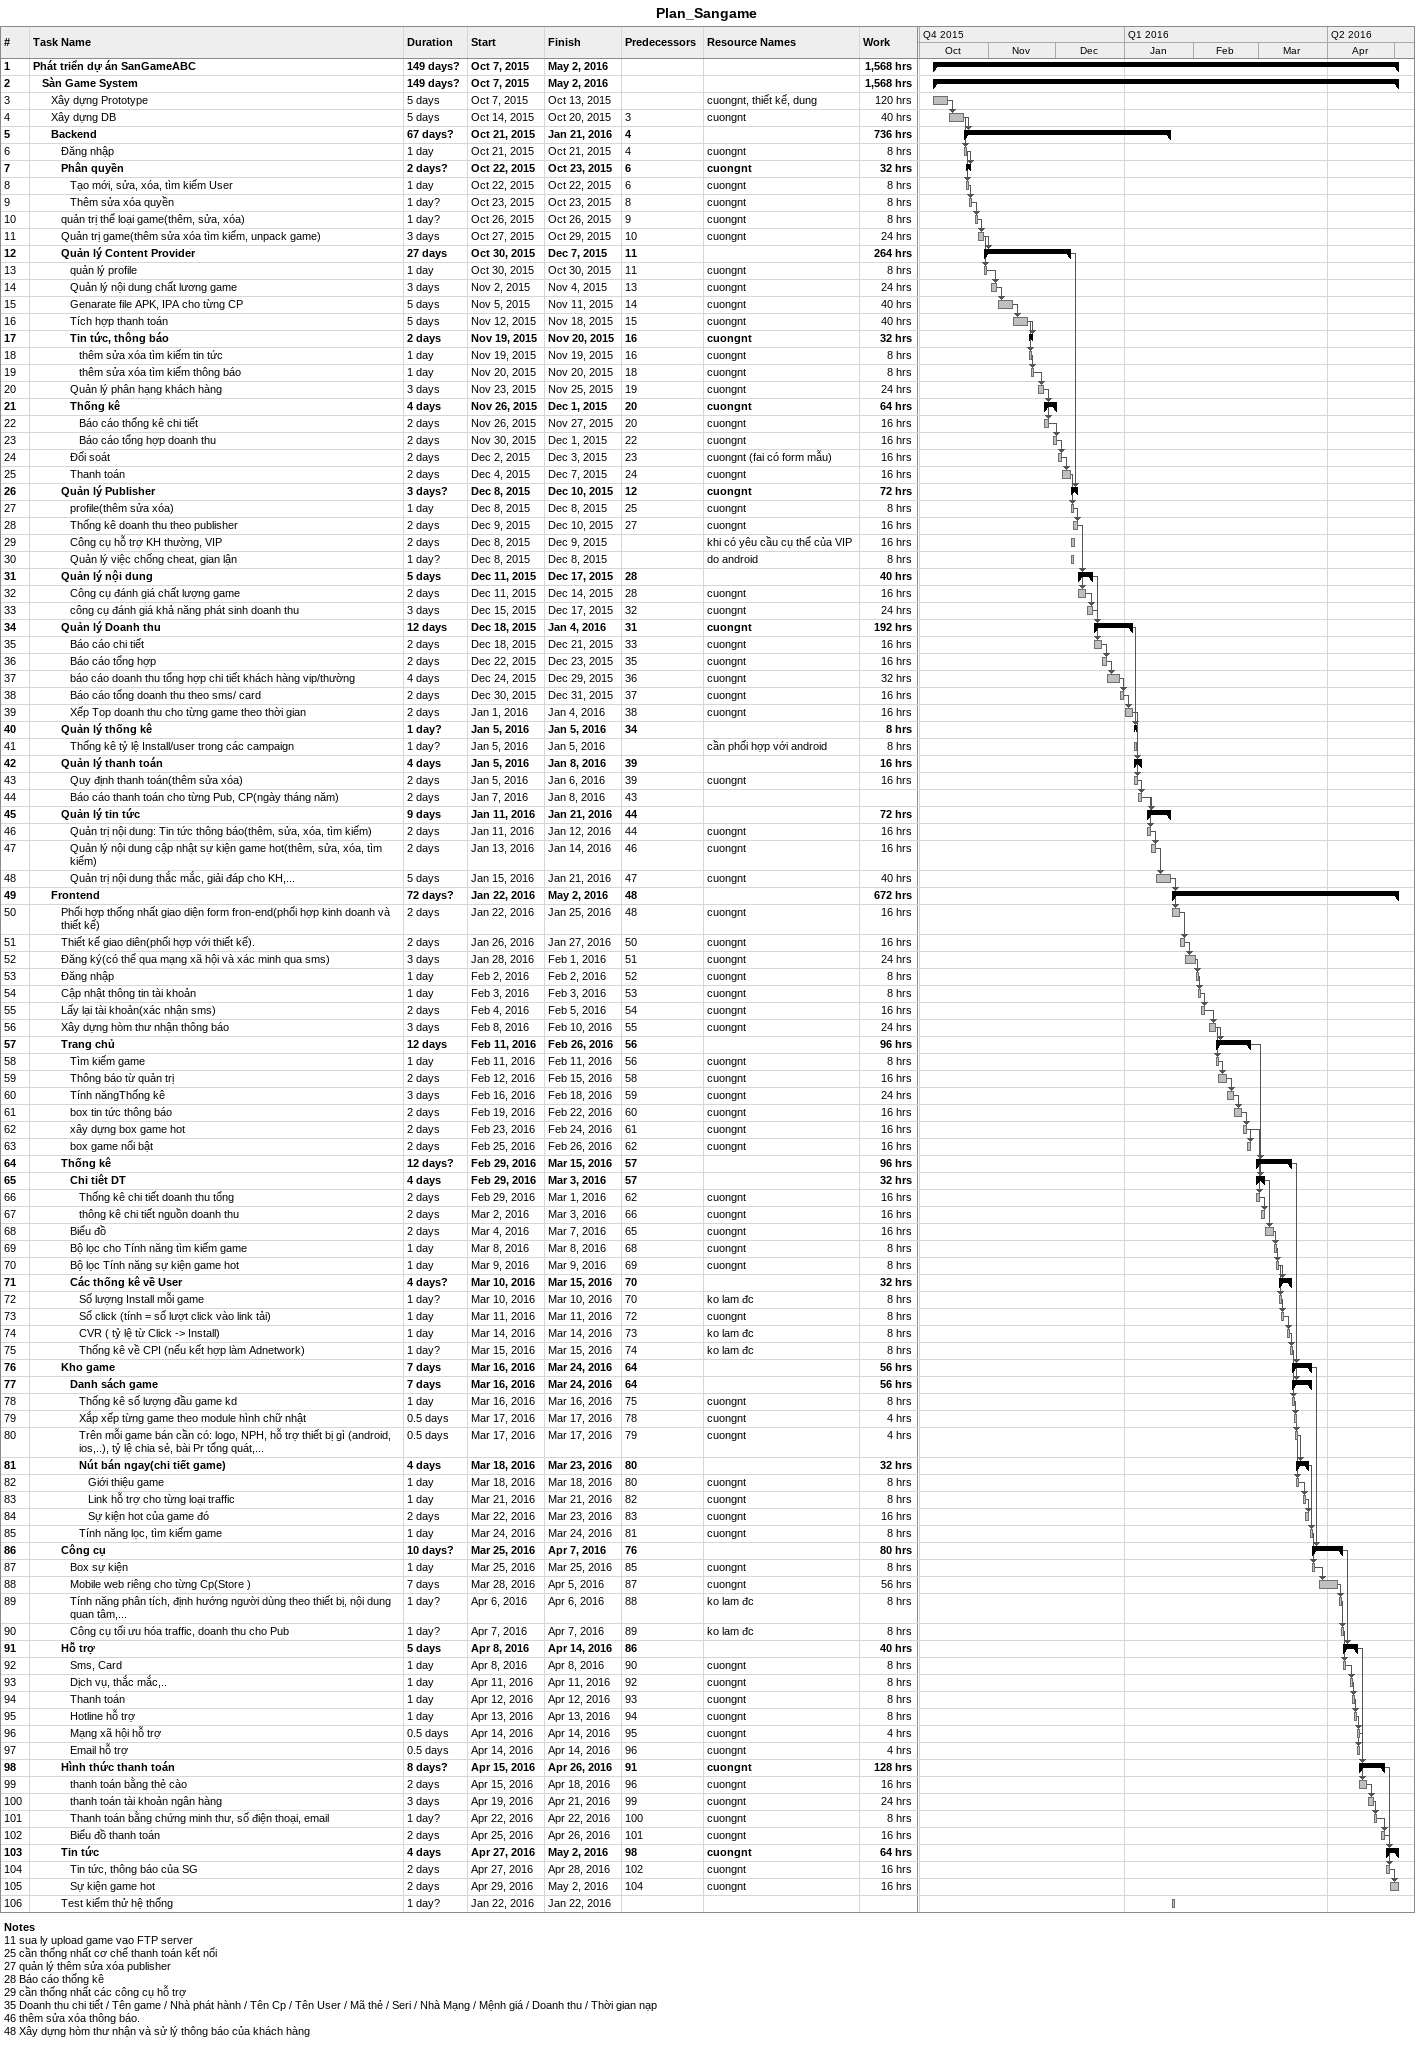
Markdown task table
Plan_Sangame

| ID | Level | Task | Duration | Start | Finish | Predecessors | Resources | Work (h) |
|---|---|---|---|---|---|---|---|---|
| 1 | 1 | **Phát triển dự án SanGameABC** | 149d? | 2015-10-07 | 2016-05-02 |  |  | 1568 |
| 2 | 2 | **Sàn Game System** | 149d? | 2015-10-07 | 2016-05-02 |  |  | 1568 |
| 3 | 3 | Xây dựng Prototype | 5d | 2015-10-07 | 2015-10-13 |  | cuongnt, thiết kế, dung | 120 |
| 4 | 3 | Xây dựng DB | 5d | 2015-10-14 | 2015-10-20 | 3 | cuongnt | 40 |
| 5 | 3 | **Backend** | 67d? | 2015-10-21 | 2016-01-21 | 4 |  | 736 |
| 6 | 4 | Đăng nhập | 1d | 2015-10-21 | 2015-10-21 | 4 | cuongnt | 8 |
| 7 | 4 | **Phân quyền** | 2d? | 2015-10-22 | 2015-10-23 | 6 | cuongnt | 32 |
| 8 | 5 | Tạo mới, sửa, xóa, tìm kiếm User | 1d | 2015-10-22 | 2015-10-22 | 6 | cuongnt | 8 |
| 9 | 5 | Thêm sửa xóa quyền | 1d? | 2015-10-23 | 2015-10-23 | 8 | cuongnt | 8 |
| 10 | 4 | quản trị thể loại game(thêm, sửa, xóa) | 1d? | 2015-10-26 | 2015-10-26 | 9 | cuongnt | 8 |
| 11 | 4 | Quản trị game(thêm sửa xóa tìm kiếm, unpack game) | 3d | 2015-10-27 | 2015-10-29 | 10 | cuongnt | 24 |
| 12 | 4 | **Quản lý Content Provider** | 27d | 2015-10-30 | 2015-12-07 | 11 |  | 264 |
| 13 | 5 | quản lý profile | 1d | 2015-10-30 | 2015-10-30 | 11 | cuongnt | 8 |
| 14 | 5 | Quản lý nội dung chất lương game | 3d | 2015-11-02 | 2015-11-04 | 13 | cuongnt | 24 |
| 15 | 5 | Genarate file APK, IPA cho từng CP | 5d | 2015-11-05 | 2015-11-11 | 14 | cuongnt | 40 |
| 16 | 5 | Tích hợp thanh toán | 5d | 2015-11-12 | 2015-11-18 | 15 | cuongnt | 40 |
| 17 | 5 | **Tin tức, thông báo** | 2d | 2015-11-19 | 2015-11-20 | 16 | cuongnt | 32 |
| 18 | 6 | thêm sửa xóa tìm kiếm tin tức | 1d | 2015-11-19 | 2015-11-19 | 16 | cuongnt | 8 |
| 19 | 6 | thêm sửa xóa tìm kiếm thông báo | 1d | 2015-11-20 | 2015-11-20 | 18 | cuongnt | 8 |
| 20 | 5 | Quản lý phân hạng khách hàng | 3d | 2015-11-23 | 2015-11-25 | 19 | cuongnt | 24 |
| 21 | 5 | **Thống kê** | 4d | 2015-11-26 | 2015-12-01 | 20 | cuongnt | 64 |
| 22 | 6 | Báo cáo thống kê chi tiết | 2d | 2015-11-26 | 2015-11-27 | 20 | cuongnt | 16 |
| 23 | 6 | Báo cáo tổng hợp doanh thu | 2d | 2015-11-30 | 2015-12-01 | 22 | cuongnt | 16 |
| 24 | 5 | Đối soát | 2d | 2015-12-02 | 2015-12-03 | 23 | cuongnt (fai có form mẫu) | 16 |
| 25 | 5 | Thanh toán | 2d | 2015-12-04 | 2015-12-07 | 24 | cuongnt | 16 |
| 26 | 4 | **Quản lý Publisher** | 3d? | 2015-12-08 | 2015-12-10 | 12 | cuongnt | 72 |
| 27 | 5 | profile(thêm sửa xóa) | 1d | 2015-12-08 | 2015-12-08 | 25 | cuongnt | 8 |
| 28 | 5 | Thống kê doanh thu theo publisher | 2d | 2015-12-09 | 2015-12-10 | 27 | cuongnt | 16 |
| 29 | 5 | Công cụ hỗ trợ KH thường, VIP | 2d | 2015-12-08 | 2015-12-09 |  | khi có yêu cầu cụ thể của VIP | 16 |
| 30 | 5 | Quản lý việc chống cheat, gian lận | 1d? | 2015-12-08 | 2015-12-08 |  | do android | 8 |
| 31 | 4 | **Quản lý nội dung** | 5d | 2015-12-11 | 2015-12-17 | 28 |  | 40 |
| 32 | 5 | Công cụ đánh giá chất lượng game | 2d | 2015-12-11 | 2015-12-14 | 28 | cuongnt | 16 |
| 33 | 5 | công cụ đánh giá khả năng phát sinh doanh thu | 3d | 2015-12-15 | 2015-12-17 | 32 | cuongnt | 24 |
| 34 | 4 | **Quản lý Doanh thu** | 12d | 2015-12-18 | 2016-01-04 | 31 | cuongnt | 192 |
| 35 | 5 | Báo cáo chi tiết | 2d | 2015-12-18 | 2015-12-21 | 33 | cuongnt | 16 |
| 36 | 5 | Báo cáo tổng hợp | 2d | 2015-12-22 | 2015-12-23 | 35 | cuongnt | 16 |
| 37 | 5 | báo cáo doanh thu tổng hợp chi tiết khách hàng vip/thường | 4d | 2015-12-24 | 2015-12-29 | 36 | cuongnt | 32 |
| 38 | 5 | Báo cáo tổng doanh thu theo sms/ card | 2d | 2015-12-30 | 2015-12-31 | 37 | cuongnt | 16 |
| 39 | 5 | Xếp Top doanh thu cho từng game theo thời gian | 2d | 2016-01-01 | 2016-01-04 | 38 | cuongnt | 16 |
| 40 | 4 | **Quản lý thống kê** | 1d? | 2016-01-05 | 2016-01-05 | 34 |  | 8 |
| 41 | 5 | Thống kê tỷ lệ Install/user trong các campaign | 1d? | 2016-01-05 | 2016-01-05 |  | cần phối hợp với android | 8 |
| 42 | 4 | **Quản lý thanh toán** | 4d | 2016-01-05 | 2016-01-08 | 39 |  | 16 |
| 43 | 5 | Quy định thanh toán(thêm sửa xóa) | 2d | 2016-01-05 | 2016-01-06 | 39 | cuongnt | 16 |
| 44 | 5 | Báo cáo thanh toán cho từng Pub, CP(ngày tháng năm) | 2d | 2016-01-07 | 2016-01-08 | 43 |  |  |
| 45 | 4 | **Quản lý tin tức** | 9d | 2016-01-11 | 2016-01-21 | 44 |  | 72 |
| 46 | 5 | Quản trị nội dung: Tin tức thông báo(thêm, sửa, xóa, tìm kiếm) | 2d | 2016-01-11 | 2016-01-12 | 44 | cuongnt | 16 |
| 47 | 5 | Quản lý nội dung cập nhật sự kiện game hot(thêm, sửa, xóa, tìm kiếm) | 2d | 2016-01-13 | 2016-01-14 | 46 | cuongnt | 16 |
| 48 | 5 | Quản trị nội dung thắc mắc, giải đáp cho KH,... | 5d | 2016-01-15 | 2016-01-21 | 47 | cuongnt | 40 |
| 49 | 3 | **Frontend** | 72d? | 2016-01-22 | 2016-05-02 | 48 |  | 672 |
| 50 | 4 | Phối hợp thống nhất giao diện form fron-end(phối hợp kinh doanh và thiết kế) | 2d | 2016-01-22 | 2016-01-25 | 48 | cuongnt | 16 |
| 51 | 4 | Thiết kế giao diên(phối hợp với thiết kế). | 2d | 2016-01-26 | 2016-01-27 | 50 | cuongnt | 16 |
| 52 | 4 | Đăng ký(có thể qua mạng xã hội và xác minh qua sms) | 3d | 2016-01-28 | 2016-02-01 | 51 | cuongnt | 24 |
| 53 | 4 | Đăng nhập | 1d | 2016-02-02 | 2016-02-02 | 52 | cuongnt | 8 |
| 54 | 4 | Cập nhật thông tin tài khoản | 1d | 2016-02-03 | 2016-02-03 | 53 | cuongnt | 8 |
| 55 | 4 | Lấy lại tài khoản(xác nhận sms) | 2d | 2016-02-04 | 2016-02-05 | 54 | cuongnt | 16 |
| 56 | 4 | Xây dựng hòm thư nhận thông báo | 3d | 2016-02-08 | 2016-02-10 | 55 | cuongnt | 24 |
| 57 | 4 | **Trang chủ** | 12d | 2016-02-11 | 2016-02-26 | 56 |  | 96 |
| 58 | 5 | Tìm kiếm game | 1d | 2016-02-11 | 2016-02-11 | 56 | cuongnt | 8 |
| 59 | 5 | Thông báo từ quản trị | 2d | 2016-02-12 | 2016-02-15 | 58 | cuongnt | 16 |
| 60 | 5 | Tính năngThống kê | 3d | 2016-02-16 | 2016-02-18 | 59 | cuongnt | 24 |
| 61 | 5 | box tin tức thông báo | 2d | 2016-02-19 | 2016-02-22 | 60 | cuongnt | 16 |
| 62 | 5 | xây dựng box game hot | 2d | 2016-02-23 | 2016-02-24 | 61 | cuongnt | 16 |
| 63 | 5 | box game nổi bật | 2d | 2016-02-25 | 2016-02-26 | 62 | cuongnt | 16 |
| 64 | 4 | **Thống kê** | 12d? | 2016-02-29 | 2016-03-15 | 57 |  | 96 |
| 65 | 5 | **Chi tiêt DT** | 4d | 2016-02-29 | 2016-03-03 | 57 |  | 32 |
| 66 | 6 | Thống kê chi tiết doanh thu tổng | 2d | 2016-02-29 | 2016-03-01 | 62 | cuongnt | 16 |
| 67 | 6 | thông kê chi tiết nguồn doanh thu | 2d | 2016-03-02 | 2016-03-03 | 66 | cuongnt | 16 |
| 68 | 5 | Biểu đồ | 2d | 2016-03-04 | 2016-03-07 | 65 | cuongnt | 16 |
| 69 | 5 | Bộ lọc cho Tính năng tìm kiếm game | 1d | 2016-03-08 | 2016-03-08 | 68 | cuongnt | 8 |
| 70 | 5 | Bộ lọc Tính năng sự kiện game hot | 1d | 2016-03-09 | 2016-03-09 | 69 | cuongnt | 8 |
| 71 | 5 | **Các thống kê về User** | 4d? | 2016-03-10 | 2016-03-15 | 70 |  | 32 |
| 72 | 6 | Số lượng Install mỗi game | 1d? | 2016-03-10 | 2016-03-10 | 70 | ko lam đc | 8 |
| 73 | 6 | Số click (tính = số lượt click vào link tải) | 1d | 2016-03-11 | 2016-03-11 | 72 | cuongnt | 8 |
| 74 | 6 | CVR ( tỷ lệ từ Click -> Install) | 1d | 2016-03-14 | 2016-03-14 | 73 | ko lam đc | 8 |
| 75 | 6 | Thống kê về CPI (nếu kết hợp làm Adnetwork) | 1d? | 2016-03-15 | 2016-03-15 | 74 | ko lam đc | 8 |
| 76 | 4 | **Kho game** | 7d | 2016-03-16 | 2016-03-24 | 64 |  | 56 |
| 77 | 5 | **Danh sách game** | 7d | 2016-03-16 | 2016-03-24 | 64 |  | 56 |
| 78 | 6 | Thống kê số lượng đầu game kd | 1d | 2016-03-16 | 2016-03-16 | 75 | cuongnt | 8 |
| 79 | 6 | Xắp xếp từng game theo module hình chữ nhật | 0.5d | 2016-03-17 | 2016-03-17 | 78 | cuongnt | 4 |
| 80 | 6 | Trên mỗi game bán cần có: logo, NPH, hỗ trợ thiết bị gì (android, ios,..), tỷ lệ chia sẻ, bài Pr tổng quát,... | 0.5d | 2016-03-17 | 2016-03-17 | 79 | cuongnt | 4 |
| 81 | 6 | **Nút bán ngay(chi tiết game)** | 4d | 2016-03-18 | 2016-03-23 | 80 |  | 32 |
| 82 | 7 | Giới thiệu game | 1d | 2016-03-18 | 2016-03-18 | 80 | cuongnt | 8 |
| 83 | 7 | Link hỗ trợ cho từng loại traffic | 1d | 2016-03-21 | 2016-03-21 | 82 | cuongnt | 8 |
| 84 | 7 | Sự kiện hot của game đó | 2d | 2016-03-22 | 2016-03-23 | 83 | cuongnt | 16 |
| 85 | 6 | Tính năng lọc, tìm kiếm game | 1d | 2016-03-24 | 2016-03-24 | 81 | cuongnt | 8 |
| 86 | 4 | **Công cụ** | 10d? | 2016-03-25 | 2016-04-07 | 76 |  | 80 |
| 87 | 5 | Box sự kiện | 1d | 2016-03-25 | 2016-03-25 | 85 | cuongnt | 8 |
| 88 | 5 | Mobile web riêng cho từng Cp(Store ) | 7d | 2016-03-28 | 2016-04-05 | 87 | cuongnt | 56 |
| 89 | 5 | Tính năng phân tích, định hướng người dùng theo thiết bị, nội dung quan tâm,... | 1d? | 2016-04-06 | 2016-04-06 | 88 | ko lam đc | 8 |
| 90 | 5 | Công cụ tối ưu hóa traffic, doanh thu cho Pub | 1d? | 2016-04-07 | 2016-04-07 | 89 | ko lam đc | 8 |
| 91 | 4 | **Hỗ trợ** | 5d | 2016-04-08 | 2016-04-14 | 86 |  | 40 |
| 92 | 5 | Sms, Card | 1d | 2016-04-08 | 2016-04-08 | 90 | cuongnt | 8 |
| 93 | 5 | Dịch vụ, thắc mắc,.. | 1d | 2016-04-11 | 2016-04-11 | 92 | cuongnt | 8 |
| 94 | 5 | Thanh toán | 1d | 2016-04-12 | 2016-04-12 | 93 | cuongnt | 8 |
| 95 | 5 | Hotline hỗ trợ | 1d | 2016-04-13 | 2016-04-13 | 94 | cuongnt | 8 |
| 96 | 5 | Mạng xã hội hỗ trợ | 0.5d | 2016-04-14 | 2016-04-14 | 95 | cuongnt | 4 |
| 97 | 5 | Email hỗ trợ | 0.5d | 2016-04-14 | 2016-04-14 | 96 | cuongnt | 4 |
| 98 | 4 | **Hình thức thanh toán** | 8d? | 2016-04-15 | 2016-04-26 | 91 | cuongnt | 128 |
| 99 | 5 | thanh toán bằng thẻ cào | 2d | 2016-04-15 | 2016-04-18 | 96 | cuongnt | 16 |
| 100 | 5 | thanh toán tài khoản ngân hàng | 3d | 2016-04-19 | 2016-04-21 | 99 | cuongnt | 24 |
| 101 | 5 | Thanh toán bằng chứng minh thư, số điện thoại, email | 1d? | 2016-04-22 | 2016-04-22 | 100 | cuongnt | 8 |
| 102 | 5 | Biểu đồ thanh toán | 2d | 2016-04-25 | 2016-04-26 | 101 | cuongnt | 16 |
| 103 | 4 | **Tin tức** | 4d | 2016-04-27 | 2016-05-02 | 98 | cuongnt | 64 |
| 104 | 5 | Tin tức, thông báo của SG | 2d | 2016-04-27 | 2016-04-28 | 102 | cuongnt | 16 |
| 105 | 5 | Sự kiện game hot | 2d | 2016-04-29 | 2016-05-02 | 104 | cuongnt | 16 |
| 106 | 4 | Test kiểm thử hệ thống | 1d? | 2016-01-22 | 2016-01-22 |  |  |  |

Notes
- 11: sua ly upload game vao FTP server
- 25: cần thống nhất cơ chế thanh toán kết nối
- 27: quản lý thêm sửa xóa publisher
- 28: Báo cáo thống kê
- 29: cần thống nhất các công cụ hỗ trợ
- 35: Doanh thu chi tiết / Tên game / Nhà phát hành / Tên Cp / Tên User / Mã thẻ / Seri / Nhà Mạng / Mệnh giá / Doanh thu / Thời gian nạp
- 46: thêm sửa xóa thông báo.
- 48: Xây dựng hòm thư nhận và sử lý thông báo của khách hàng
